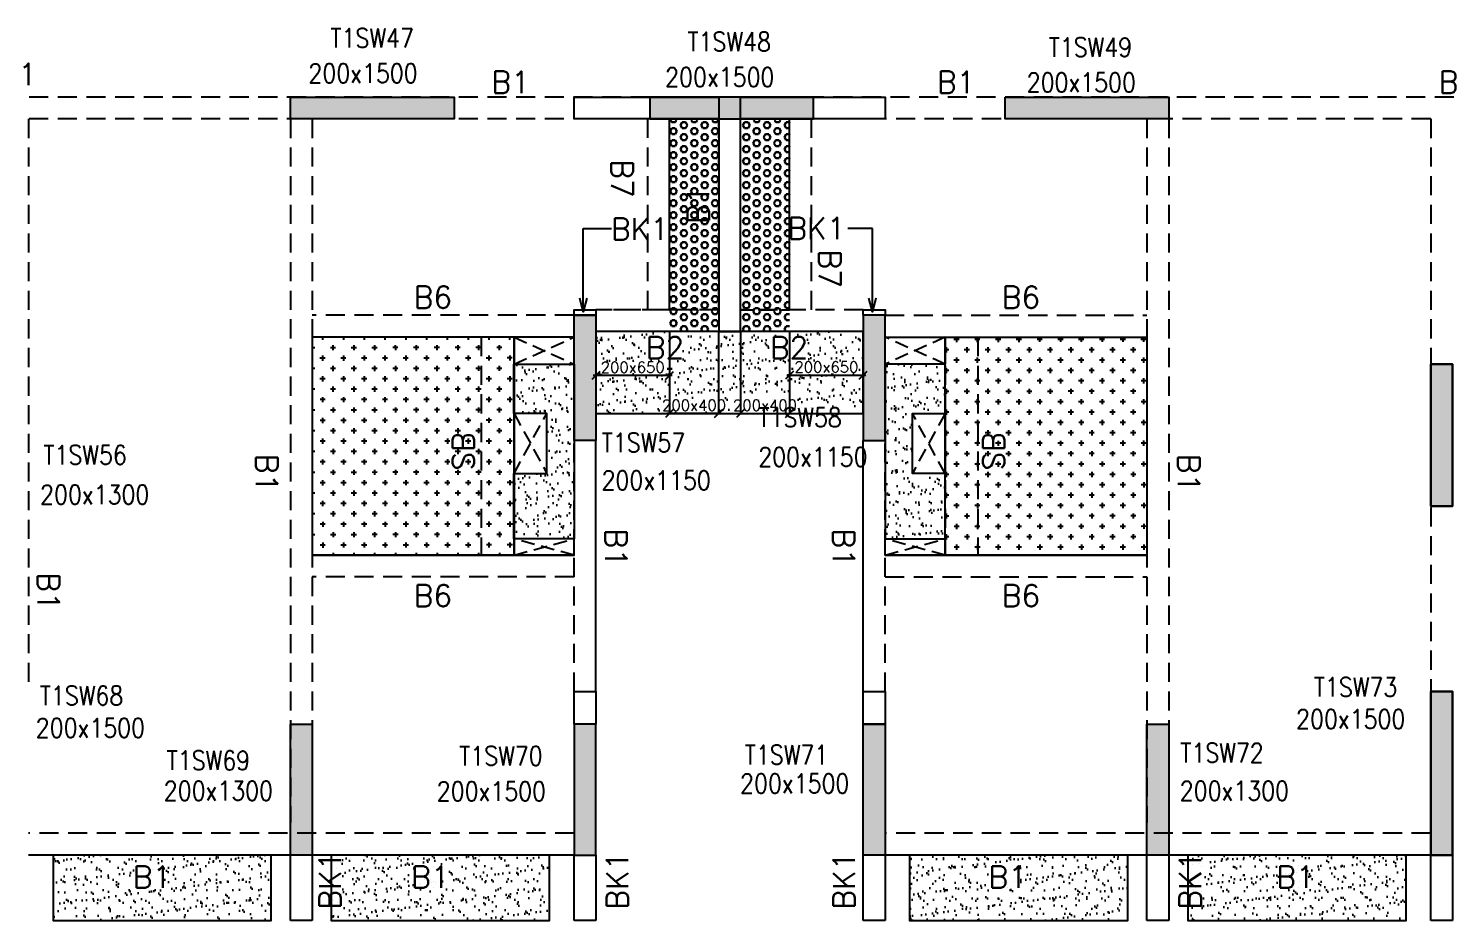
# Model space of a CAD drawing. Header units: millimetres. Extents: x 1078357 to 2594950, y -5122486 to -4636555.
# Drawn here: x 1487949 to 1500999, y -4670558 to -4662378 of the extents above; entities that cross this region are included whole.
import ezdxf

# ---------------------------------------------------------------- set-up
doc = ezdxf.new("R2010")
doc.units = ezdxf.units.MM
doc.header["$PDMODE"] = 35
for name, pattern in [('CONTINOUS', [0]), ('HIDDEN', [0.375, 0.25, -0.125]), ('New Retail block$0$CONTINOUS', [0])]:
    doc.linetypes.add(name, pattern=pattern)
doc.layers.get('0').update_dxf_attribs({"lineweight": 0})
doc.layers.get('Defpoints').update_dxf_attribs({"lineweight": 0})
for name, color, linetype, lineweight in [('A-_ANOTDIMA_D-', 6, 'Continuous', 13), ('COL. NO.', 30, 'Continuous', 25), ('COL. SIZE', 7, 'Continuous', 25), ('DIM', 9, 'Continuous', 25), ('HATCH', 8, 'Continuous', 30)]:
    doc.layers.add(name, color=color, linetype=linetype, lineweight=lineweight)
for name, color, linetype in [('B-200x325', 201, 'HIDDEN'), ('B-200x400', 44, 'HIDDEN'), ('DROP SLAB', 8, 'Continuous'), ('NON STR. RCC WALL', 6, 'Continuous'), ('S-BEAM', 3, 'HIDDEN'), ('S-BEAM NO.', 6, 'Continuous'), ('S-COLUMN', 1, 'Continuous'), ('S-COLUMN_START', 4, 'Continuous'), ('S-CUTOUT', 8, 'HIDDEN'), ('S-SLAB-PROJECTION', 54, 'New Retail block$0$CONTINOUS'), ('SLAB FOLD', 8, 'Continuous')]:
    doc.layers.add(name, color=color, linetype=linetype)
doc.styles.add('Roman', font='romans')
doc.styles.add('ROMANS', font='romans.shx', dxfattribs={"width": 0.85})
doc.dimstyles.new('HARESH', dxfattribs={"dimtxt": 150, "dimasz": 75, "dimexe": 0, "dimexo": 0, "dimgap": 25, "dimtad": 1, "dimdec": 0, "dimdsep": 46, "dimtxsty": 'Roman', "dimblk": 'OBLIQUE', "dimcen": 225, "dimdle": 25, "dimclrd": 2, "dimclre": 2, "dimclrt": 7, "dimadec": 8, "dimazin": 1, "dimtfac": 1, "dimtdec": 0, "dimtmove": 0, "dimatfit": 0, "dimfxl": 1, "dimlwd": -1, "dimlwe": -1, "dimarcsym": 0})
pattern_1 = [(180, (374974.816, 211966.337), (-7e-15, -54.99261315), [31.75, -63.5]), (300, (374974.816, 211966.337), (47.625, 27.4963066), [31.75, -63.5]), (240, (374943.066, 211966.337), (47.625, -27.4963066), [31.75, -63.5])]

# ---------------------------------------------------------------- blocks, each defined once
blk = doc.blocks.new('_Oblique')
at = {"color": 0, "linetype": 'ByBlock', "lineweight": -2}
blk.add_line((-0.5, -0.5), (0.5, 0.5), dxfattribs=at)
blk = doc.blocks.new('*D1203')
at = {"layer": 'Defpoints', "color": 0, "ltscale": 700, "transparency": 16777216}
for p in [(1493824, -4665158, 0), (1494274, -4665158, 0), (1493824, -4665908)]:
    blk.add_point(p, dxfattribs=at)
at = {"layer": 'DIM', "color": 2, "ltscale": 700, "transparency": 16777216}
for p, q in [((1493824, -4665158), (1493824, -4665908)), ((1494274, -4665158), (1494274, -4665908)), ((1494299, -4665908), (1493799, -4665908))]:
    blk.add_line(p, q, dxfattribs=at)
at = {"layer": 'DIM', "color": 2, "ltscale": 700, "transparency": 16777216, "xscale": 75, "yscale": 75, "zscale": 75, "rotation": 180}
blk.add_blockref('_Oblique', (1493824, -4665908), dxfattribs=at)
at = {"layer": 'DIM', "color": 2, "ltscale": 700, "transparency": 16777216, "xscale": 75, "yscale": 75, "zscale": 75}
blk.add_blockref('_Oblique', (1494274, -4665908), dxfattribs=at)
at = {"layer": 'DIM', "color": 7, "ltscale": 700, "transparency": 16777216, "insert": (1494049, -4665833), "char_height": 150, "attachment_point": 5, "style": 'Roman'}
blk.add_mtext('{\\H0.666667x;200x400}', dxfattribs=at)
blk = doc.blocks.new('*D1204')
at = {"layer": 'Defpoints', "color": 0, "ltscale": 700, "transparency": 16777216}
for p in [(1493149, -4665158, 0), (1493824, -4665158, 0), (1493149, -4665560)]:
    blk.add_point(p, dxfattribs=at)
at = {"layer": 'DIM', "color": 2, "ltscale": 700, "transparency": 16777216}
for p, q in [((1493149, -4665158), (1493149, -4665560)), ((1493824, -4665158), (1493824, -4665560)), ((1493849, -4665560), (1493124, -4665560))]:
    blk.add_line(p, q, dxfattribs=at)
at = {"layer": 'DIM', "color": 2, "ltscale": 700, "transparency": 16777216, "xscale": 75, "yscale": 75, "zscale": 75, "rotation": 180}
blk.add_blockref('_Oblique', (1493149, -4665560), dxfattribs=at)
at = {"layer": 'DIM', "color": 2, "ltscale": 700, "transparency": 16777216, "xscale": 75, "yscale": 75, "zscale": 75}
blk.add_blockref('_Oblique', (1493824, -4665560), dxfattribs=at)
at = {"layer": 'DIM', "color": 7, "ltscale": 700, "transparency": 16777216, "insert": (1493487, -4665485), "char_height": 150, "attachment_point": 5, "style": 'Roman'}
blk.add_mtext('{\\H0.666667x;200x650}', dxfattribs=at)
blk = doc.blocks.new('*D1205')
at = {"layer": 'Defpoints', "color": 0, "ltscale": 700, "transparency": 16777216}
for p in [(1494474, -4665158, 0), (1494924, -4665158, 0), (1494924, -4665908)]:
    blk.add_point(p, dxfattribs=at)
at = {"layer": 'DIM', "color": 2, "ltscale": 700, "transparency": 16777216}
for p, q in [((1494474, -4665158), (1494474, -4665908)), ((1494924, -4665158), (1494924, -4665908)), ((1494449, -4665908), (1494949, -4665908))]:
    blk.add_line(p, q, dxfattribs=at)
at = {"layer": 'DIM', "color": 2, "ltscale": 700, "transparency": 16777216, "xscale": 75, "yscale": 75, "zscale": 75, "rotation": 180}
blk.add_blockref('_Oblique', (1494474, -4665908), dxfattribs=at)
at = {"layer": 'DIM', "color": 2, "ltscale": 700, "transparency": 16777216, "xscale": 75, "yscale": 75, "zscale": 75}
blk.add_blockref('_Oblique', (1494924, -4665908), dxfattribs=at)
at = {"layer": 'DIM', "color": 7, "ltscale": 700, "transparency": 16777216, "insert": (1494699, -4665833), "char_height": 150, "attachment_point": 5, "style": 'Roman'}
blk.add_mtext('{\\H0.666667x;200x400}', dxfattribs=at)
blk = doc.blocks.new('*D1206')
at = {"layer": 'Defpoints', "color": 0, "ltscale": 700, "transparency": 16777216}
for p in [(1494924, -4665158, 0), (1495599, -4665158, 0), (1495599, -4665558)]:
    blk.add_point(p, dxfattribs=at)
at = {"layer": 'DIM', "color": 2, "ltscale": 700, "transparency": 16777216}
for p, q in [((1494924, -4665158), (1494924, -4665558)), ((1495599, -4665158), (1495599, -4665558)), ((1494899, -4665558), (1495624, -4665558))]:
    blk.add_line(p, q, dxfattribs=at)
at = {"layer": 'DIM', "color": 2, "ltscale": 700, "transparency": 16777216, "xscale": 75, "yscale": 75, "zscale": 75, "rotation": 180}
blk.add_blockref('_Oblique', (1494924, -4665558), dxfattribs=at)
at = {"layer": 'DIM', "color": 2, "ltscale": 700, "transparency": 16777216, "xscale": 75, "yscale": 75, "zscale": 75}
blk.add_blockref('_Oblique', (1495599, -4665558), dxfattribs=at)
at = {"layer": 'DIM', "color": 7, "ltscale": 700, "transparency": 16777216, "insert": (1495262, -4665483), "char_height": 150, "attachment_point": 5, "style": 'Roman'}
blk.add_mtext('{\\H0.666667x;200x650}', dxfattribs=at)
blk = doc.blocks.new('G$CD63B60BD')
at = {"layer": 'COL. NO.', "linetype": 'Continuous', "style": 'ROMANS', "width": 0.85}
for s, p in [('T1SW47', (21217, 7404, -320)), ('T1SW48', (24489, 7371, -320)), ('T1SW49', (27799, 7320, -320)), ('T1SW58', (25138, 3926, -320)), ('T1SW57', (23703, 3695, -320)), ('T1SW56', (18586, 3582, -320)), ('T1SW73', (30229, 1453, -320)), ('T1SW68', (18554, 1375, -320)), ('T1SW69', (19716, 781, -320)), ('T1SW70', (22397, 822, -320)), ('T1SW71', (25014, 832, -320)), ('T1SW72', (29005, 850, -320))]:
    blk.add_text(s, height=175, dxfattribs=at).set_placement(p)
at = {"layer": 'COL. SIZE', "linetype": 'Continuous', "style": 'ROMANS', "width": 0.85}
for s, p in [('200x1500', (21016, 7081, -320)), ('200x1500', (24285, 7046, -320)), ('200x1500', (27598, 6997, -320)), ('200x1150', (25138, 3563, -320)), ('200x1150', (23702, 3349, -320)), ('200x1300', (18557, 3218, -320)), ('200x1500', (30067, 1160, -320)), ('200x1500', (18517, 1079, -320)), ('200x1300', (19690, 502, -320)), ('200x1500', (22192, 498, -320)), ('200x1500', (24972, 569, -320)), ('200x1300', (29001, 502, -320))]:
    blk.add_text(s, height=175, dxfattribs=at).set_placement(p)

msp = doc.modelspace()

# ---------------------------------------------------------------- hatches: boundary and pattern name
at = {"layer": 'DROP SLAB'}
h = msp.add_hatch(dxfattribs=at)
h.set_pattern_fill('CROSS', color=8, scale=15, angle=0.03079)
h.set_pattern_definition([(180.03079016, (-10572715.09, 46855802.05), (-95.19879988, -95.30117261), [47.625, -142.875]), (270.03079016, (-10572738.91, 46855825.85), (95.30117261, -95.19879988), [47.625, -142.875])])
h.paths.add_polyline_path([(1492399.3, -4665207.8), (1490549.3, -4665207.8), (1490549.3, -4667207.6), (1492399.3, -4667207.5)])
h = msp.add_hatch(dxfattribs=at)
h.set_pattern_fill('CROSS', color=8, scale=15, angle=0.03079)
h.set_pattern_definition([(180.03079016, (-9475490.37, 42171782.86), (-95.19879988, -95.30117261), [47.625, -142.875]), (270.03079016, (-9475514.195, 42171806.66), (95.30117261, -95.19879988), [47.625, -142.875])])
h.paths.add_polyline_path([(1496349.4, -4665207.9), (1498199.3, -4665207.7), (1498199.3, -4667207.6), (1496349.4, -4667207.7)])
at = {"layer": 'HATCH', "ltscale": 1000}
h = msp.add_hatch(dxfattribs=at)
h.set_pattern_fill('HEX', color=8, scale=10, angle=180)
h.set_pattern_definition(pattern_1)
h.paths.add_polyline_path([(1494274.5, -4663218.5), (1493824.5, -4663218.5), (1493824.5, -4665157.8), (1494274.5, -4665157.8)])
h = msp.add_hatch(dxfattribs=at)
h.set_pattern_fill('HEX', color=8, scale=10, angle=180)
h.set_pattern_definition(pattern_1)
h.paths.add_polyline_path([(1494474.9, -4663218.5), (1494924.9, -4663218.5), (1494924.9, -4665157.8), (1494474.9, -4665157.8)])
at = {"layer": 'HATCH'}
h = msp.add_hatch(dxfattribs=at)
h.set_pattern_fill('AR-SAND', color=8, scale=3, angle=179.97015)
h.set_pattern_definition([(37.47015413, (-3565183.29, 18701550.74), (-4.72361136, 146.8264517), [0, -115.824, 0, -129.54, 0, -123.825]), (7.4701541, (-3565183.3, 18701550.74), (134.9689868, 214.9772528), [0, -62.484, 0, -104.394, 0, -40.005]), (327.4701541, (-3565277.02, 18701550.79), (237.2979035, 0.3075449), [0, -38.1, 0, -137.16, 0, -179.07]), (317.4701541, (-3565277.02, 18701550.79), (229.1017424, 66.759465), [0, -19.05, 0, -89.916, 0, -102.87])])
h.paths.add_polyline_path([(1495599.7, -4665157.8), (1493149.7, -4665157.8), (1493149.4, -4665907.8), (1495599.4, -4665907.8)])
h = msp.add_hatch(dxfattribs=at)
h.set_pattern_fill('AR-SAND', color=8, scale=3, angle=179.97015)
h.set_pattern_definition([(37.47015413, (-3565183.38, 18701550.74), (-4.72361136, 146.8264517), [0, -115.824, 0, -129.54, 0, -123.825]), (7.4701541, (-3565183.38, 18701550.74), (134.9689868, 214.9772528), [0, -62.484, 0, -104.394, 0, -40.005]), (327.4701541, (-3565277.11, 18701550.79), (237.2979035, 0.3075449), [0, -38.1, 0, -137.16, 0, -179.07]), (317.4701541, (-3565277.1, 18701550.79), (229.1017424, 66.759465), [0, -19.05, 0, -89.916, 0, -102.87])])
h.paths.add_polyline_path([(1495599.6, -4665157.8), (1493149.6, -4665157.8), (1493149.6, -4665757.9), (1495599.6, -4665757.9)])
h = msp.add_hatch(dxfattribs=at)
h.set_pattern_fill('AR-SAND', color=8, scale=3, angle=359.97015)
h.set_pattern_definition([(37.47015413, (-4699394.48, 23609517.68), (-4.72361136, 146.8264517), [0, -115.824, 0, -129.54, 0, -123.825]), (7.4701541, (-4699394.48, 23609517.68), (134.9689868, 214.9772528), [0, -62.484, 0, -104.394, 0, -40.005]), (327.47015413, (-4699488.2, 23609517.73), (237.29790347, 0.3075449), [0, -38.1, 0, -137.16, 0, -179.07]), (317.4701541, (-4699488.2, 23609517.73), (229.1017424, 66.759465), [0, -19.05, 0, -89.916, 0, -102.87])])
h.paths.add_polyline_path([(1492948.8, -4667057.9), (1492398.8, -4667057.9), (1492398.8, -4666457.8), (1492698.8, -4666457.8), (1492698.8, -4665907.9), (1492398.8, -4665907.9), (1492398.8, -4665457.9), (1492948.8, -4665457.9)])
h = msp.add_hatch(dxfattribs=at)
h.set_pattern_fill('AR-SAND', color=8, scale=3, angle=180.02985)
h.set_pattern_definition([(37.47015413, (-4699393.71, 23609517.6), (-4.72361136, 146.8264517), [0, -115.824, 0, -129.54, 0, -123.825]), (7.4701541, (-4699393.7, 23609517.6), (134.9689868, 214.9772528), [0, -62.484, 0, -104.394, 0, -40.005]), (327.47015413, (-4699487.43, 23609517.65), (237.29790347, 0.3075449), [0, -38.1, 0, -137.16, 0, -179.07]), (317.4701541, (-4699487.43, 23609517.65), (229.1017424, 66.759465), [0, -19.05, 0, -89.916, 0, -102.87])])
h.paths.add_polyline_path([(1495799.5, -4667057.8), (1496349.5, -4667057.8), (1496349.5, -4666457.7), (1496049.5, -4666457.7), (1496049.5, -4665907.8), (1496349.5, -4665907.8), (1496349.5, -4665457.8), (1495799.5, -4665457.8)])
h = msp.add_hatch(dxfattribs=at)
h.set_pattern_fill('AR-SAND', color=8, scale=3, angle=179.97015)
h.set_pattern_definition([(37.47015413, (-3563858.38, 18701550.75), (-4.72361136, 146.8264517), [0, -115.824, 0, -129.54, 0, -123.825]), (7.4701541, (-3563858.38, 18701550.75), (134.9689868, 214.9772528), [0, -62.484, 0, -104.394, 0, -40.005]), (327.4701541, (-3563952.11, 18701550.8), (237.2979035, 0.3075449), [0, -38.1, 0, -137.16, 0, -179.07]), (317.4701541, (-3563952.1, 18701550.8), (229.1017424, 66.759465), [0, -19.05, 0, -89.916, 0, -102.87])])
h.paths.add_polyline_path([(1490174.6, -4669957.9), (1488174.6, -4669957.9), (1488174.6, -4670557.9), (1490174.6, -4670557.9)])
h = msp.add_hatch(dxfattribs=at)
h.set_pattern_fill('AR-SAND', color=8, scale=3, angle=179.97015)
h.set_pattern_definition([(37.47015413, (-3566408.38, 18701550.75), (-4.72361136, 146.8264517), [0, -115.824, 0, -129.54, 0, -123.825]), (7.4701541, (-3566408.38, 18701550.75), (134.9689868, 214.9772528), [0, -62.484, 0, -104.394, 0, -40.005]), (327.4701541, (-3566502.11, 18701550.8), (237.2979035, 0.3075449), [0, -38.1, 0, -137.16, 0, -179.07]), (317.4701541, (-3566502.1, 18701550.8), (229.1017424, 66.759465), [0, -19.05, 0, -89.916, 0, -102.87])])
h.paths.add_polyline_path([(1492724.6, -4669957.9), (1490724.6, -4669957.9), (1490724.6, -4670557.9), (1492724.6, -4670557.9)])
h = msp.add_hatch(dxfattribs=at)
h.set_pattern_fill('AR-SAND', color=8, scale=3, angle=179.97015)
h.set_pattern_definition([(37.47015413, (-3571708.38, 18701550.75), (-4.72361136, 146.8264517), [0, -115.824, 0, -129.54, 0, -123.825]), (7.4701541, (-3571708.38, 18701550.75), (134.9689868, 214.9772528), [0, -62.484, 0, -104.394, 0, -40.005]), (327.4701541, (-3571802.11, 18701550.8), (237.2979035, 0.3075449), [0, -38.1, 0, -137.16, 0, -179.07]), (317.4701541, (-3571802.1, 18701550.8), (229.1017424, 66.759465), [0, -19.05, 0, -89.916, 0, -102.87])])
h.paths.add_polyline_path([(1498024.6, -4669957.9), (1496024.6, -4669957.9), (1496024.6, -4670557.9), (1498024.6, -4670557.9)])
h = msp.add_hatch(dxfattribs=at)
h.set_pattern_fill('AR-SAND', color=8, scale=3, angle=179.97015)
h.set_pattern_definition([(37.47015413, (-3574258.38, 18701550.75), (-4.72361136, 146.8264517), [0, -115.824, 0, -129.54, 0, -123.825]), (7.4701541, (-3574258.38, 18701550.75), (134.9689868, 214.9772528), [0, -62.484, 0, -104.394, 0, -40.005]), (327.4701541, (-3574352.11, 18701550.8), (237.2979035, 0.3075449), [0, -38.1, 0, -137.16, 0, -179.07]), (317.4701541, (-3574352.1, 18701550.8), (229.1017424, 66.759465), [0, -19.05, 0, -89.916, 0, -102.87])])
h.paths.add_polyline_path([(1500574.6, -4669957.9), (1498574.6, -4669957.9), (1498574.6, -4670557.9), (1500574.6, -4670557.9)])
at = {"layer": 'S-COLUMN', "lineweight": 25}
h = msp.add_hatch(color=1, dxfattribs=at)
h.dxf.hatch_style = 1
h.paths.add_polyline_path([(1490349.4, -4663007.9), (1491849.4, -4663007.9), (1491849.4, -4663207.9), (1490349.4, -4663207.9)])
h = msp.add_hatch(color=1, dxfattribs=at)
h.dxf.hatch_style = 1
h.paths.add_polyline_path([(1496899.4, -4663007.9), (1498399.4, -4663007.9), (1498399.4, -4663207.9), (1496899.4, -4663207.9)])
h = msp.add_hatch(color=1, dxfattribs=at)
h.dxf.hatch_style = 1
h.paths.add_polyline_path([(1492949.4, -4665007.9), (1493149.4, -4665007.9), (1493149.4, -4666157.9), (1492949.4, -4666157.9)])
at = {"layer": 'S-COLUMN', "lineweight": 25, "extrusion": (1.00316e-06, -2.11765e-11, 1)}
h = msp.add_hatch(color=1, dxfattribs=at)
h.dxf.hatch_style = 1
h.paths.add_polyline_path([(1495799.4, -4665007.9), (1495599.4, -4665007.9), (1495599.4, -4666157.9), (1495799.4, -4666157.9)])
at = {"layer": 'S-COLUMN', "lineweight": 25, "extrusion": (-1.00316e-06, -1.91639e-11, 1)}
h = msp.add_hatch(color=1, dxfattribs=at)
h.dxf.hatch_style = 1
h.paths.add_polyline_path([(1500799.4, -4665457.9), (1500999.4, -4665457.9), (1500999.4, -4666757.9), (1500799.4, -4666757.9)])
at = {"layer": 'S-COLUMN', "lineweight": 25, "extrusion": (1.00316e-06, -2.11765e-11, 1)}
h = msp.add_hatch(color=1, dxfattribs=at)
h.dxf.hatch_style = 1
h.paths.add_polyline_path([(1500999.4, -4665457.9), (1500799.4, -4665457.9), (1500799.4, -4666757.9), (1500999.4, -4666757.9)])
at = {"layer": 'S-COLUMN', "lineweight": 25, "extrusion": (-1.00316e-06, -1.91639e-11, 1)}
h = msp.add_hatch(color=1, dxfattribs=at)
h.dxf.hatch_style = 1
h.paths.add_polyline_path([(1500799.4, -4669957.9), (1500999.4, -4669957.9), (1500999.4, -4668457.9), (1500799.4, -4668457.9)])
at = {"layer": 'S-COLUMN', "lineweight": 25, "extrusion": (1.00316e-06, -2.11765e-11, 1)}
h = msp.add_hatch(color=1, dxfattribs=at)
h.dxf.hatch_style = 1
h.paths.add_polyline_path([(1500999.4, -4669957.9), (1500799.4, -4669957.9), (1500799.4, -4668457.9), (1500999.4, -4668457.9)])
at = {"layer": 'S-COLUMN', "lineweight": 25}
h = msp.add_hatch(color=1, dxfattribs=at)
h.dxf.hatch_style = 1
h.paths.add_polyline_path([(1490549.4, -4668757.9), (1490549.4, -4669957.9), (1490349.4, -4669957.9), (1490349.4, -4668757.9)])
h = msp.add_hatch(color=1, dxfattribs=at)
h.dxf.hatch_style = 1
h.paths.add_polyline_path([(1493149.4, -4668757.9), (1493149.4, -4669957.9), (1492949.4, -4669957.9), (1492949.4, -4668757.9)])
at = {"layer": 'S-COLUMN', "lineweight": 25, "extrusion": (1.00316e-06, -2.11765e-11, 1)}
h = msp.add_hatch(color=1, dxfattribs=at)
h.dxf.hatch_style = 1
h.paths.add_polyline_path([(1495799.4, -4669957.9), (1495599.4, -4669957.9), (1495599.4, -4668757.9), (1495799.4, -4668757.9)])
at = {"layer": 'S-COLUMN', "lineweight": 25}
h = msp.add_hatch(color=1, dxfattribs=at)
h.dxf.hatch_style = 1
h.paths.add_polyline_path([(1498399.4, -4668757.9), (1498399.4, -4669957.9), (1498199.4, -4669957.9), (1498199.4, -4668757.9)])
at = {"layer": 'S-COLUMN_START', "lineweight": 25}
h = msp.add_hatch(color=256, dxfattribs=at)
h.dxf.hatch_style = 1
h.paths.add_polyline_path([(1495143, -4663207.9), (1495143, -4663007.9), (1493643, -4663007.9), (1493643, -4663207.9)])

# ---------------------------------------------------------------- linework, layer by layer
at = {"layer": 'B-200x400', "linetype": 'HIDDEN', "ltscale": 500}
for p, q in [((1494274.2, -4664957.9, 0), (1493824, -4664957.9, 0)), ((1494474.2, -4664957.9, 0), (1494924.3, -4664957.9, 0))]:
    msp.add_line(p, q, dxfattribs=at)
at = {"layer": 'B-200x400', "linetype": 'Continuous', "ltscale": 500}
for p, q in [((1494274.2, -4665157.9, 0), (1493824, -4665157.9, 0)), ((1494924.3, -4665157.9, 0), (1494474.2, -4665157.9, 0))]:
    msp.add_line(p, q, dxfattribs=at)
at = {"layer": 'DROP SLAB', "color": 3, "linetype": 'CONTINOUS', "ltscale": 500, "elevation": 0}
for points in [[(1492399.3, -4665207.8), (1490549.3, -4665207.8), (1490549.3, -4667207.6), (1492399.3, -4667207.5)], [(1492399.5, -4665457.8), (1492949.4, -4665457.8), (1492949.4, -4665207.8), (1492399.5, -4665207.8)], [(1496349.5, -4665457.8), (1495799.7, -4665457.8), (1495799.7, -4665207.8), (1496349.5, -4665207.8)], [(1496349.4, -4665207.9), (1498199.3, -4665207.7), (1498199.3, -4667207.6), (1496349.4, -4667207.7)], [(1492399.4, -4666457.9), (1492699.4, -4666457.9), (1492699.4, -4665907.9), (1492399.4, -4665907.9)], [(1496349.5, -4666457.8), (1496049.5, -4666457.8), (1496049.5, -4665907.8), (1496349.5, -4665907.8)], [(1492399.1, -4667207.5), (1492949.1, -4667207.5), (1492949.1, -4667057.8), (1492399.1, -4667057.8)], [(1496349.5, -4667207.6), (1495799.5, -4667207.6), (1495799.5, -4667057.8), (1496349.5, -4667057.8)]]:
    msp.add_lwpolyline(points, close=True, dxfattribs=at)
at = {"layer": 'NON STR. RCC WALL', "elevation": 0}
for points in [[(1492949.4, -4663007.9), (1494274.4, -4663007.9), (1494274.4, -4663207.8), (1492949.4, -4663207.8)], [(1494274.4, -4665157.9), (1494474.4, -4665157.9), (1494474.4, -4663007.9), (1494274.4, -4663007.9)], [(1494474.4, -4663007.9), (1495799.4, -4663007.9), (1495799.4, -4663207.8), (1494474.4, -4663207.8)], [(1493149.4, -4668457.8), (1493149.4, -4668757.8), (1492949.5, -4668757.8), (1492949.5, -4668457.8)], [(1495799.3, -4668457.8), (1495799.3, -4668757.8), (1495599.4, -4668757.8), (1495599.4, -4668457.8)]]:
    msp.add_lwpolyline(points, close=True, dxfattribs=at)
at = {"layer": 'S-BEAM', "linetype": 'HIDDEN', "ltscale": 700}
for p, q in [((1493643, -4663007.9, 0), (1486374.6, -4663007.9, 0)), ((1505999.6, -4663007.9, 0), (1495143, -4663007.9, 0)), ((1493643, -4663207.9, 0), (1487949.6, -4663207.9, 0)), ((1487949.6, -4663207.9, 0), (1487949.6, -4668457.8, 0)), ((1490349.6, -4663207.9, 0), (1490349.6, -4669657.8, 0)), ((1490549.6, -4663207.9, 0), (1490549.6, -4669657.8, 0)), ((1494274.6, -4664957.8, 0), (1494274.6, -4663207.9, 0)), ((1494474.6, -4664957.8, 0), (1494474.6, -4663207.9, 0)), ((1500799.6, -4663207.9, 0), (1495143, -4663207.9, 0)), ((1498199.6, -4663207.9, 0), (1498199.6, -4669657.8, 0)), ((1498399.6, -4663207.9, 0), (1498399.6, -4669657.8, 0)), ((1500799.6, -4663207.9, 0), (1500799.6, -4665457.8, 0)), ((1493824.2, -4664957.7, 0), (1493149.4, -4664957.7, 0)), ((1494274.6, -4664957.8, 0), (1493149.6, -4664957.8, 0)), ((1495599.6, -4664957.8, 0), (1494474.6, -4664957.8, 0)), ((1495599.4, -4664957.7, 0), (1494924.3, -4664957.9, 0)), ((1492099.3, -4665207.8, 0), (1492099.3, -4667207.5, 0)), ((1496349.4, -4665208, 0), (1496349.4, -4667207.8, 0)), ((1496649.4, -4665208, 0), (1496649.4, -4667207.8, 0)), ((1500799.6, -4665457.8, 0), (1500799.6, -4668457.8, 0)), ((1492949.6, -4668457.8, 0), (1492949.6, -4666157.8, 0)), ((1495799.6, -4668457.8, 0), (1495799.6, -4666157.8, 0)), ((1492949.6, -4669757.8, 0), (1487949.6, -4669757.8, 0)), ((1500799.6, -4669757.8, 0), (1495799.6, -4669757.8, 0))]:
    msp.add_line(p, q, dxfattribs=at)
at = {"layer": 'S-BEAM', "ltscale": 700}
for p, q in [((1493624.2, -4664957.8, 0), (1493624.2, -4663207.8)), ((1495124.5, -4664957.8, 0), (1495124.5, -4663207.8)), ((1492949.2, -4665007.7, 0), (1490549.4, -4665007.8, 0)), ((1495799.5, -4665007.8, 0), (1498199.3, -4665007.8, 0)), ((1492949.4, -4667407.5, 0), (1490549.4, -4667407.6, 0)), ((1495799.3, -4667407.6, 0), (1498199.3, -4667407.6, 0))]:
    msp.add_line(p, q, dxfattribs=at)
at = {"layer": 'S-BEAM', "linetype": 'Continuous', "ltscale": 700}
for p, q in [((1493824.2, -4664957.8, 0), (1493824.2, -4663218.5, 0)), ((1494924.5, -4664957.8, 0), (1494924.5, -4663218.5, 0)), ((1492949.2, -4665207.7, 0), (1490549.4, -4665207.8, 0)), ((1495599.6, -4665157.8, 0), (1493149.6, -4665157.8, 0)), ((1495799.5, -4665207.8, 0), (1498199.3, -4665207.8, 0)), ((1492949.4, -4667207.5, 0), (1490549.4, -4667207.6, 0)), ((1495799.3, -4667207.6, 0), (1498199.3, -4667207.6, 0))]:
    msp.add_line(p, q, dxfattribs=at)
at = {"layer": 'S-BEAM', "linetype": 'ByBlock', "ltscale": 700}
msp.add_line((1492399.3, -4665207.8, 0), (1492399.3, -4667207.5, 0), dxfattribs=at)
at = {"layer": 'S-BEAM', "linetype": 'CONTINOUS', "ltscale": 700}
for p, q in [((1495599.4, -4665157.7, 0), (1494924.4, -4665157.9, 0)), ((1493149.6, -4668457.8, 0), (1493149.6, -4666157.8, 0)), ((1495599.6, -4668457.8, 0), (1495599.6, -4666157.8, 0)), ((1492949.6, -4669957.8, 0), (1487949.6, -4669957.8, 0)), ((1490349.4, -4670557.9, 0), (1490349.4, -4669957.9, 0)), ((1490549.4, -4669957.9, 0), (1490549.4, -4670557.9, 0)), ((1492949.4, -4670557.9, 0), (1492949.4, -4669957.9, 0)), ((1493149.4, -4669957.9, 0), (1493149.4, -4670557.9, 0)), ((1495599.3, -4670557.8), (1495599.3, -4669957.8)), ((1495799.3, -4669957.8), (1495799.3, -4670557.8)), ((1500799.6, -4669957.8, 0), (1495799.6, -4669957.8, 0)), ((1498199.4, -4670557.9, 0), (1498199.4, -4669957.9, 0)), ((1498399.4, -4669957.9, 0), (1498399.4, -4670557.9, 0)), ((1500799.4, -4670557.9, 0), (1500799.4, -4669957.9, 0)), ((1500999.4, -4669957.9, 0), (1500999.4, -4670557.9, 0)), ((1490549.4, -4670557.9, 0), (1490349.4, -4670557.9, 0)), ((1493149.4, -4670557.9, 0), (1492949.4, -4670557.9, 0)), ((1495799.3, -4670557.8), (1495599.3, -4670557.8)), ((1498399.4, -4670557.9, 0), (1498199.4, -4670557.9, 0)), ((1500999.4, -4670557.9, 0), (1500799.4, -4670557.9, 0))]:
    msp.add_line(p, q, dxfattribs=at)
at = {"layer": 'S-BEAM', "linetype": 'Continuous', "ltscale": 700, "elevation": 0}
for points in [[(1493149.6, -4665007.9), (1492949.6, -4665007.9), (1492949.6, -4664957.7), (1493149.6, -4664957.7)], [(1495799.6, -4665007.9), (1495599.6, -4665007.9), (1495599.6, -4664957.7), (1495799.6, -4664957.7)]]:
    msp.add_lwpolyline(points, close=True, dxfattribs=at)
at = {"layer": 'S-COLUMN', "color": 1, "lineweight": 25, "elevation": 0}
for points in [[(1490349.4, -4663007.9), (1491849.4, -4663007.9), (1491849.4, -4663207.9), (1490349.4, -4663207.9)], [(1496899.4, -4663007.9), (1498399.4, -4663007.9), (1498399.4, -4663207.9), (1496899.4, -4663207.9)], [(1492949.4, -4665007.9), (1493149.4, -4665007.9), (1493149.4, -4666157.9), (1492949.4, -4666157.9)], [(1490349.4, -4668757.9), (1490549.4, -4668757.9), (1490549.4, -4669957.9), (1490349.4, -4669957.9)], [(1492949.4, -4669957.9), (1493149.4, -4669957.9), (1493149.4, -4668757.8), (1492949.4, -4668757.8)], [(1498199.4, -4668758.1), (1498399.4, -4668758.1), (1498399.4, -4669957.9), (1498199.4, -4669957.9)]]:
    msp.add_lwpolyline(points, close=True, dxfattribs=at)
at = {"layer": 'S-COLUMN', "color": 1, "lineweight": 25, "extrusion": (1.00316e-06, -2.11765e-11, 1), "elevation": 1.5}
for points in [[(1495799.4, -4665007.9), (1495599.4, -4665007.9), (1495599.4, -4666157.9), (1495799.4, -4666157.9)], [(1500999.4, -4665457.9), (1500799.4, -4665457.9), (1500799.4, -4666757.9), (1500999.4, -4666757.9)], [(1500999.4, -4669957.9), (1500799.4, -4669957.9), (1500799.4, -4668457.9), (1500999.4, -4668457.9)], [(1495799.4, -4669957.9), (1495599.4, -4669957.9), (1495599.4, -4668757.9), (1495799.4, -4668757.9)]]:
    msp.add_lwpolyline(points, close=True, dxfattribs=at)
at = {"layer": 'S-COLUMN', "color": 1, "lineweight": 25, "extrusion": (-1.00316e-06, -1.91639e-11, 1), "elevation": -1.5}
for points in [[(1500799.4, -4665457.9), (1500999.4, -4665457.9), (1500999.4, -4666757.9), (1500799.4, -4666757.9)], [(1500799.4, -4669957.9), (1500999.4, -4669957.9), (1500999.4, -4668457.9), (1500799.4, -4668457.9)]]:
    msp.add_lwpolyline(points, close=True, dxfattribs=at)
at = {"layer": 'S-COLUMN_START', "lineweight": 25, "elevation": 0}
msp.add_lwpolyline([(1495143, -4663207.9), (1495143, -4663007.9), (1493643, -4663007.9), (1493643, -4663207.9)], close=True, dxfattribs=at)
at = {"layer": 'S-CUTOUT', "ltscale": 500}
for p, q in [((1492399.5, -4665457.8, 0), (1492949.4, -4665207.8, 0)), ((1492399.5, -4665207.8, 0), (1492949.5, -4665457.8, 0)), ((1496349.5, -4665207.8, 0), (1495799.5, -4665457.8, 0)), ((1496349.5, -4665457.8, 0), (1495799.7, -4665207.8, 0)), ((1492399.4, -4666457.9), (1492699.4, -4665907.9)), ((1492399.4, -4665907.9), (1492699.4, -4666457.9)), ((1496349.6, -4666457.8, 0), (1496049.5, -4665907.8, 0)), ((1496349.6, -4665907.8, 0), (1496049.5, -4666457.8, 0)), ((1492949.1, -4667207.8, 0), (1492399.1, -4667057.8, 0)), ((1492399.9, -4667207.5, 0), (1492949.1, -4667057.8, 0)), ((1496348.7, -4667207.6, 0), (1495799.5, -4667057.8, 0)), ((1495799.5, -4667207.8, 0), (1496349.5, -4667057.8, 0))]:
    msp.add_line(p, q, dxfattribs=at)
at = {"layer": 'S-SLAB-PROJECTION', "elevation": 0}
for points in [[(1495599.7, -4665157.8), (1493149.7, -4665157.8), (1493149.4, -4665907.8), (1495599.4, -4665907.8)], [(1490174.6, -4669957.9), (1488174.6, -4669957.9), (1488174.6, -4670557.9), (1490174.6, -4670557.9)], [(1492724.6, -4669957.9), (1490724.6, -4669957.9), (1490724.6, -4670557.9), (1492724.6, -4670557.9)], [(1498024.6, -4669957.9), (1496024.6, -4669957.9), (1496024.6, -4670557.9), (1498024.6, -4670557.9)], [(1500574.6, -4669957.9), (1498574.6, -4669957.9), (1498574.6, -4670557.9), (1500574.6, -4670557.9)]]:
    msp.add_lwpolyline(points, close=True, dxfattribs=at)
at = {"layer": 'SLAB FOLD', "color": 8, "ltscale": 1000, "elevation": 0}
for points in [[(1492948.8, -4667057.9), (1492398.8, -4667057.9), (1492398.8, -4666457.8), (1492698.8, -4666457.8), (1492698.8, -4665907.9), (1492398.8, -4665907.9), (1492398.8, -4665457.9), (1492948.8, -4665457.9), (1492948.8, -4667057.9)], [(1495799.5, -4667057.8), (1496349.5, -4667057.8), (1496349.5, -4666457.7), (1496049.5, -4666457.7), (1496049.5, -4665907.8), (1496349.5, -4665907.8), (1496349.5, -4665457.8), (1495799.5, -4665457.8), (1495799.5, -4667057.8)]]:
    msp.add_lwpolyline(points, dxfattribs=at)

# ---------------------------------------------------------------- block references
at = {"layer": 'A-_ANOTDIMA_D-', "color": 2, "ltscale": 700}
msp.add_blockref('G$CD63B60BD', (1469499.4, -4669957.9, 0), dxfattribs=at)

# ---------------------------------------------------------------- texts
at = {"layer": 'B-200x325', "linetype": 'Continuous', "ltscale": 700, "style": 'ROMANS'}
for rotation, p in [(359.99945, (1491479.8, -4664942.5, -2.7)), (0.00134, (1496868.8, -4664942.6, -2.7)), (359.99945, (1491479.8, -4667679.7, -2.7)), (0.00134, (1496868.9, -4667679.7, -2.7))]:
    msp.add_text('B6', height=200, rotation=rotation, dxfattribs=at).set_placement(p)
at = {"layer": 'S-BEAM NO.', "linetype": 'HIDDEN', "ltscale": 500, "style": 'ROMANS'}
for rotation, p in [(359.99906, (1487676.6, -4662898.2, -2.7)), (0.00094, (1492192.6, -4662970.6, -2.7)), (0.00094, (1496275.1, -4662970.6, -2.7)), (0.00094, (1500874, -4662970.6, -2.7)), (269.99906, (1490034, -4666279.1, -2.7)), (269.99906, (1498483.5, -4666279.1, -2.7)), (269.99906, (1493233.5, -4666964.1, -2.7)), (269.99906, (1495320.6, -4666964.1, -2.7)), (269.99906, (1488033.5, -4667364.7, -2.7)), (0.00094, (1488906, -4670258.1, -2.7)), (0.00094, (1491457, -4670258.1, -2.7)), (0.00094, (1496747.6, -4670258.1, -2.7)), (0.00094, (1499385.4, -4670258.1, -2.7))]:
    msp.add_text('B1', height=200, rotation=rotation, dxfattribs=at).set_placement(p)
at = {"layer": 'S-BEAM NO.', "linetype": 'Continuous', "ltscale": 700, "style": 'ROMANS'}
for s, rotation, p in [('B7', 269.99906, (1493289.4, -4663578.2, -2.7)), ('BK1', 0.00094, (1493287.3, -4664317.4, -2.7)), ('BK1', 359.99906, (1494905.1, -4664310.7, -2.7)), ('B7', 269.99906, (1495193, -4664405.5, -2.7)), ('SB', 90.00094, (1492035.3, -4666432.1, -2.7)), ('SB', 90.00094, (1496894.1, -4666432.1, -2.7))]:
    msp.add_text(s, height=200, rotation=rotation, dxfattribs=at).set_placement(p)
at = {"layer": 'S-BEAM NO.', "linetype": 'HIDDEN', "ltscale": 700, "style": 'ROMANS'}
msp.add_text('B1', height=200, rotation=89.99906, dxfattribs=at).set_placement((1494188.5, -4664171.7, -2.7))
at = {"layer": 'S-BEAM NO.', "linetype": 'Continuous', "ltscale": 500, "style": 'ROMANS'}
for p in [(1493607.5, -4665405, -2.7), (1494744.2, -4665405, -2.7)]:
    msp.add_text('B2', height=200, dxfattribs=at).set_placement(p)
at = {"layer": 'S-BEAM NO.', "linetype": 'CONTINOUS', "ltscale": 700, "style": 'ROMANS'}
for p in [(1490813.1, -4670457.5, 50), (1493445, -4670457.5, 50), (1495522.3, -4670457.4, 50), (1498695, -4670457.5, 50)]:
    msp.add_text('BK1', height=200, rotation=90, dxfattribs=at).set_placement(p)

# ---------------------------------------------------------------- dimensions: what is measured, and where the dimension line sits
at = {"layer": 'DIM', "ltscale": 700}
for base, p1, p2, picture, middle in [((1493149.3, -4665559.9, 0), (1493824, -4665157.8, 0), (1493149.3, -4665157.9, 0), '*D1204', (1493486.7, -4665484.9, 0)), ((1495599.2, -4665557.9, 0), (1494924.3, -4665157.9, 0), (1495599.2, -4665157.9, 0), '*D1206', (1495261.7, -4665482.9, 0))]:
    dim = msp.add_linear_dim(base=base, p1=p1, p2=p2, text='{\\H0.666667x;200x650}', dimstyle='HARESH', override={"dimtxsty": 'Roman', "dimtmove": 1}, dxfattribs=at)
    dim.commit()
    dim.dimension.update_dxf_attribs({"geometry": picture, "text_midpoint": middle})
for base, p1, p2, picture, middle in [((1493824, -4665907.9, 0), (1494274.1, -4665157.8, 0), (1493824, -4665157.8, 0), '*D1203', (1494049.1, -4665907.9, 0)), ((1494924.3, -4665907.9, 0), (1494474.2, -4665157.8, 0), (1494924.3, -4665157.9, 0), '*D1205', (1494699.2, -4665907.9, 0))]:
    dim = msp.add_linear_dim(base=base, p1=p1, p2=p2, text='{\\H0.666667x;200x400}', dimstyle='HARESH', override={"dimtxsty": 'Roman'}, dxfattribs=at)
    dim.commit()
    dim.dimension.update_dxf_attribs({"geometry": picture, "text_midpoint": middle, "dimtype": 160})

# ---------------------------------------------------------------- leaders
at = {"layer": 'S-BEAM NO.', "linetype": 'Continuous', "ltscale": 700}
for points in [[(1493033.1, -4664977.6, 0), (1493033.1, -4664212.9, 0), (1493291.9, -4664212.9, 0)], [(1495683.1, -4664977.6, 0), (1495683.1, -4664212.9, 0), (1495458.8, -4664212.9, 0)]]:
    msp.add_leader(points, dimstyle='HARESH', override={"dimasz": 125, "dimgap": 25, "dimtad": 0, "dimldrblk": 'Open30'}, dxfattribs=at)

doc.saveas('drawing.dxf')
